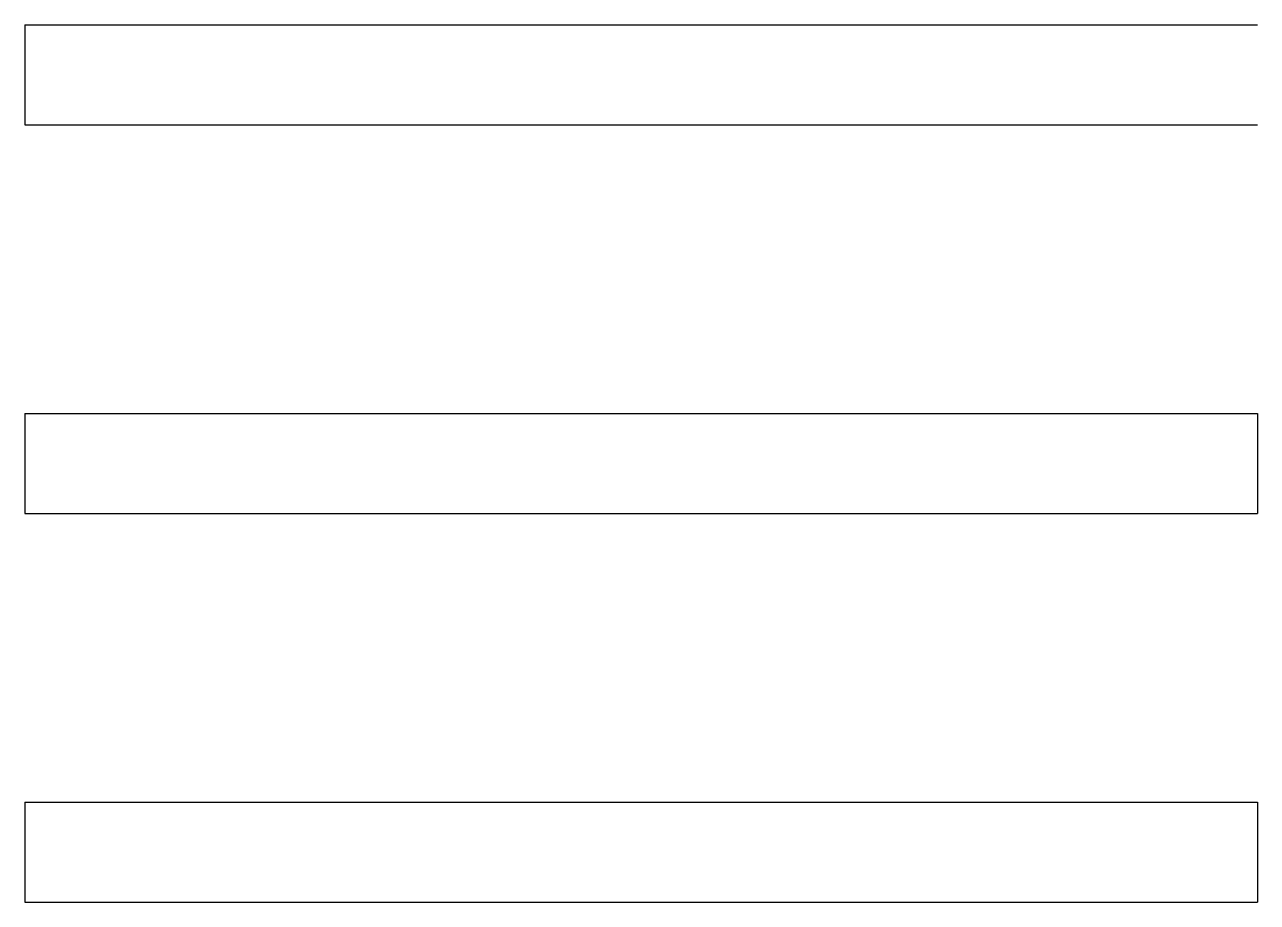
# Model space of a CAD drawing. Header units: millimetres. Extents: x 11547698 to 11551396, y -6481300 to -6478668.
import ezdxf

# ---------------------------------------------------------------- set-up
doc = ezdxf.new("R2010")
doc.units = ezdxf.units.MM
doc.header["$LTSCALE"] = 10
doc.layers.add('A-WALL-CONC', color=6, linetype='Continuous')

msp = doc.modelspace()

# ---------------------------------------------------------------- linework, layer by layer
at = {"layer": 'A-WALL-CONC'}
for p, q in [((11547698, -6478667.6), (11547698, -6478967.6)), ((11547698, -6478667.6), (11551395.8, -6478667.6)), ((11547698, -6478967.6), (11551395.8, -6478967.6)), ((11547698, -6479833.9), (11547698, -6480133.9)), ((11547698, -6479833.9), (11551395.8, -6479833.9)), ((11551395.8, -6479833.9), (11551395.8, -6480133.9)), ((11547698, -6480133.9), (11551395.8, -6480133.9)), ((11547698, -6481000.1), (11547698, -6481300.1)), ((11547698, -6481000.1), (11551395.8, -6481000.1)), ((11551395.8, -6481000.1), (11551395.8, -6481300.1)), ((11547698, -6481300.1), (11551395.8, -6481300.1))]:
    msp.add_line(p, q, dxfattribs=at)

doc.saveas('drawing.dxf')
